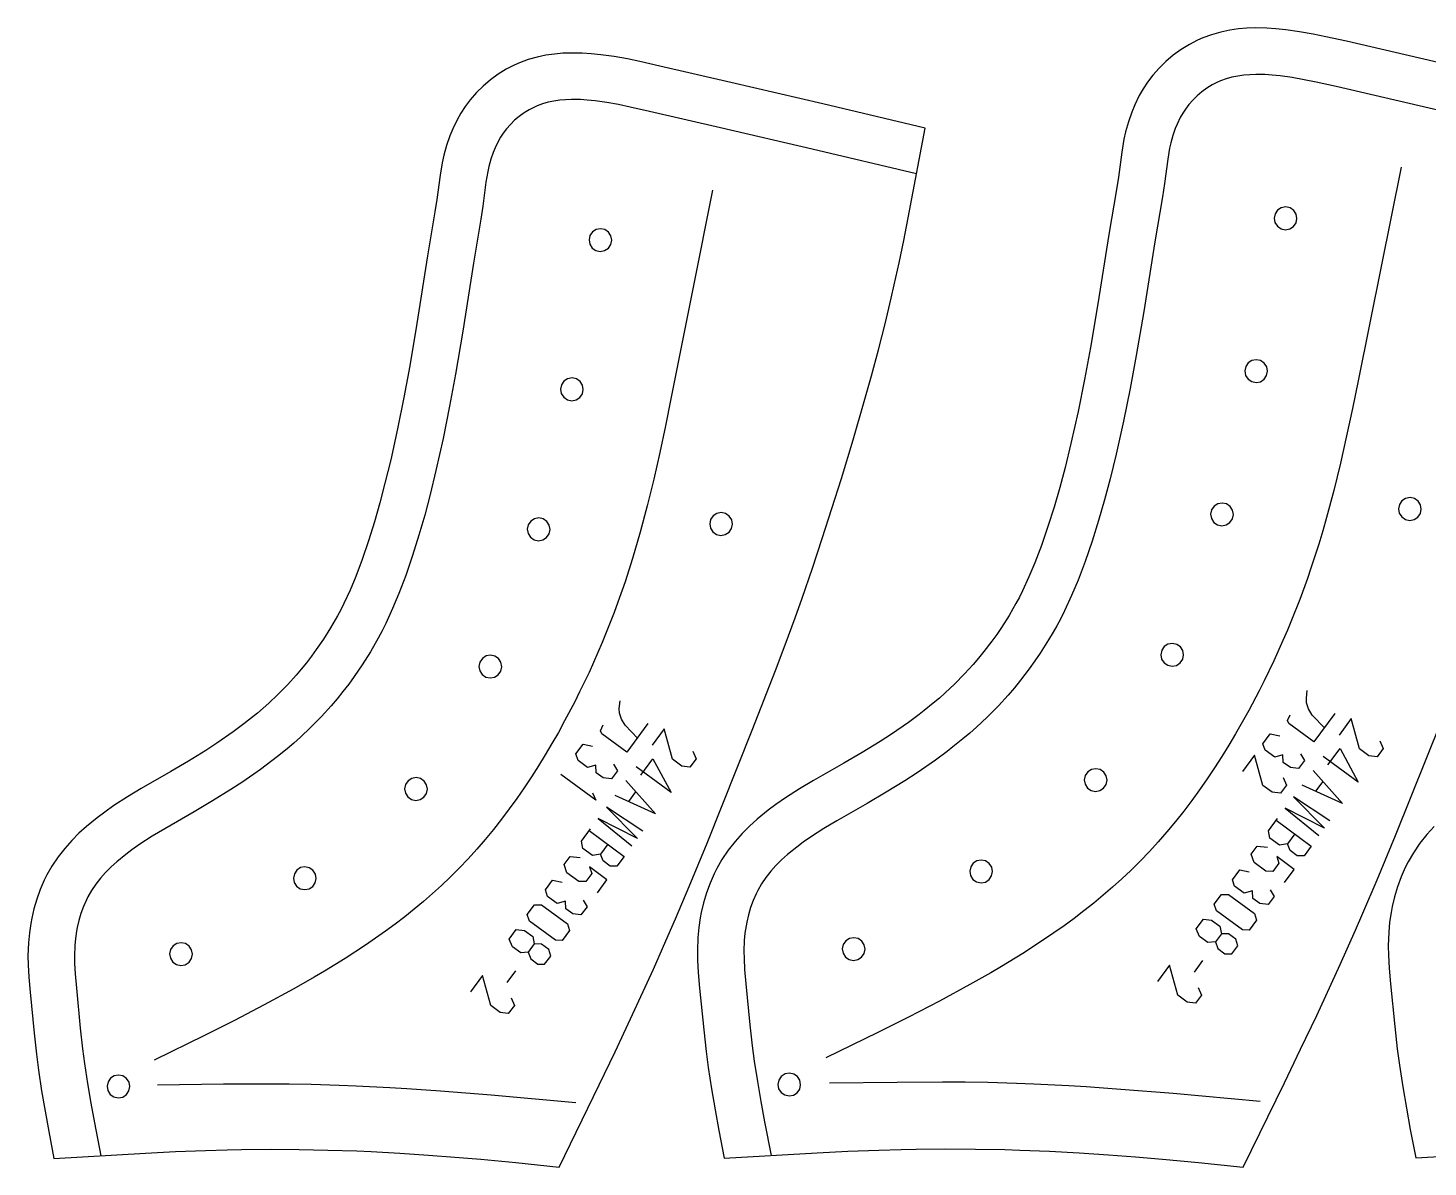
# Model space of a CAD drawing. Extents: x 870 to 2252, y -335 to 1751.
# Drawn here: x 1327.6 to 1481.3, y 1609.5 to 1734.5 of the extents above; entities that cross this region are included whole.
import ezdxf

# ---------------------------------------------------------------- set-up
doc = ezdxf.new("R2010")
doc.units = 0

msp = doc.modelspace()

# ---------------------------------------------------------------- linework, layer by layer
for points in [[(1490.699829, 1728.762817), (1480.336792, 1731.18335), (1472.308105, 1733.025269), (1470.056274, 1733.524902), (1468.642822, 1733.816162), (1467.164673, 1734.080566), (1465.639282, 1734.293701), (1464.553345, 1734.401001), (1463.565063, 1734.463135), (1462.31604, 1734.484619), (1461.391479, 1734.452515), (1460.459473, 1734.374023), (1459.499756, 1734.238403), (1458.515869, 1734.034668), (1457.512817, 1733.751221), (1456.557617, 1733.398438), (1455.972656, 1733.141235), (1455.067261, 1732.67749), (1454.16272, 1732.122192), (1453.30603, 1731.502808), (1452.499146, 1730.822144), (1451.744507, 1730.082031), (1451.051392, 1729.29126), (1450.473511, 1728.525146), (1450.00415, 1727.809937), (1449.573975, 1727.063354), (1449.071655, 1726.035889), (1448.747803, 1725.251831), (1448.380127, 1724.191528), (1448.078979, 1723.098755), (1447.894287, 1722.268677), (1447.649658, 1720.861572), (1447.285156, 1718.120117), (1447.075806, 1716.746704), (1446.251099, 1711.818359), (1445.038818, 1704.203735), (1444.224976, 1699.433105), (1443.566895, 1695.894287), (1442.853394, 1692.37854), (1442.073608, 1688.886353), (1441.431274, 1686.256836), (1440.851196, 1684.064941), (1440.229004, 1681.900146), (1439.559204, 1679.768433), (1438.834229, 1677.670288), (1438.11792, 1675.786255), (1437.4729, 1674.244019), (1436.77124, 1672.725586), (1436.42041, 1672.025879), (1436.042725, 1671.314697), (1435.712524, 1670.725586), (1435.28064, 1669.994995), (1434.447021, 1668.684448), (1433.932251, 1667.929199), (1433.397095, 1667.182739), (1432.529053, 1666.045532), (1431.950562, 1665.33374), (1431.355957, 1664.636841), (1430.411743, 1663.59668), (1429.305786, 1662.470947), (1428.283569, 1661.510254), (1427.642212, 1660.943115), (1426.976807, 1660.380127), (1425.977661, 1659.575317), (1425.425537, 1659.149048), (1424.23938, 1658.273438), (1422.376221, 1656.987305), (1421.134155, 1656.180298), (1419.176636, 1654.972412), (1417.167358, 1653.794312), (1413.81311, 1651.877197), (1412.286865, 1650.960571), (1410.756592, 1649.974976), (1409.710327, 1649.247314), (1408.860107, 1648.616211), (1407.656372, 1647.640137), (1406.817017, 1646.883423), (1406.009766, 1646.079468), (1405.227173, 1645.205444), (1404.480591, 1644.254761), (1403.789673, 1643.231079), (1403.224365, 1642.240479), (1402.922363, 1641.638428), (1402.474609, 1640.620483), (1402.083862, 1639.548096), (1401.763306, 1638.467163), (1401.517456, 1637.415283), (1401.401245, 1636.802124), (1401.246704, 1635.752808), (1401.144775, 1634.662476), (1401.094971, 1633.192993), (1401.110474, 1632.178711), (1401.182373, 1630.808716), (1401.328613, 1629.103149), (1401.784912, 1624.530884), (1402.055542, 1622.139648), (1402.286499, 1620.378418), (1402.637329, 1618.056641), (1403.027344, 1615.75647), (1403.443848, 1613.481812), (1404.031738, 1610.435303), (1414.233154, 1611.02417), (1417.610474, 1611.195923), (1420.989502, 1611.33313), (1423.459351, 1611.403442), (1425.084839, 1611.434814), (1428.336548, 1611.46228), (1431.588745, 1611.443726), (1434.840576, 1611.380005), (1436.466064, 1611.331543), (1439.716187, 1611.202148), (1442.963989, 1611.030273), (1446.208862, 1610.816895), (1449.168457, 1610.587646), (1452.12561, 1610.331421), (1456.06543, 1609.959229), (1460.987915, 1609.467896), (1465.498901, 1618.69873), (1467.28064, 1622.401001), (1469.039551, 1626.113281), (1471.621338, 1631.706543), (1473.29541, 1635.456177), (1474.115723, 1637.338257), (1475.664795, 1640.980103), (1477.67749, 1645.859009), (1482.761719, 1658.526001)], [(1426.098267, 1723.496094), (1414.837036, 1726.145264), (1404.775269, 1728.509644), (1396.979492, 1730.308716), (1394.791504, 1730.797485), (1393.415405, 1731.082764), (1391.974854, 1731.341797), (1390.486328, 1731.55127), (1389.424683, 1731.656494), (1388.45752, 1731.717285), (1387.235718, 1731.738037), (1386.328857, 1731.706543), (1385.414673, 1731.628662), (1384.472778, 1731.494629), (1383.506104, 1731.293213), (1382.52002, 1731.012939), (1381.581177, 1730.664063), (1381.003418, 1730.408081), (1380.113892, 1729.949341), (1379.225098, 1729.399902), (1378.384644, 1728.788086), (1377.59375, 1728.116333), (1376.854492, 1727.386719), (1376.17627, 1726.607788), (1375.610596, 1725.853027), (1375.150391, 1725.148071), (1374.729004, 1724.411865), (1374.238281, 1723.401733), (1373.921631, 1722.630005), (1373.56311, 1721.588745), (1373.269531, 1720.516357), (1373.089355, 1719.701172), (1372.851074, 1718.32312), (1372.496704, 1715.643555), (1372.293457, 1714.303101), (1371.492432, 1709.487793), (1370.314819, 1702.047485), (1369.524536, 1697.387451), (1368.88562, 1693.931152), (1368.192993, 1690.497314), (1367.435791, 1687.086548), (1366.812256, 1684.518921), (1366.249512, 1682.379395), (1365.645874, 1680.265869), (1364.996094, 1678.185303), (1364.292725, 1676.137451), (1363.598267, 1674.299316), (1362.973389, 1672.795898), (1362.293213, 1671.315308), (1361.953857, 1670.633911), (1361.603271, 1669.969482), (1360.836792, 1668.634033), (1360.051514, 1667.391479), (1359.275635, 1666.26001), (1358.749146, 1665.539673), (1358.196655, 1664.820557), (1357.627441, 1664.115479), (1357.052124, 1663.437012), (1356.137939, 1662.42334), (1355.067749, 1661.327148), (1354.078369, 1660.391479), (1353.458374, 1659.8396), (1352.814819, 1659.291504), (1351.847412, 1658.507324), (1351.314087, 1658.092896), (1350.165771, 1657.239624), (1348.360474, 1655.985596), (1347.157593, 1655.198975), (1345.259644, 1654.020142), (1343.310181, 1652.869995), (1340.052002, 1650.995605), (1338.566406, 1650.097778), (1337.076172, 1649.131714), (1336.056519, 1648.417725), (1335.226074, 1647.797119), (1334.051636, 1646.838257), (1333.231689, 1646.093994), (1332.443359, 1645.303711), (1331.679077, 1644.444702), (1330.949707, 1643.510254), (1330.274536, 1642.50415), (1329.721436, 1641.529541), (1329.425293, 1640.936035), (1328.987915, 1639.935425), (1328.606201, 1638.881348), (1328.293579, 1637.819458), (1328.053833, 1636.787354), (1327.94043, 1636.184692), (1327.790161, 1635.156006), (1327.690796, 1634.086182), (1327.642334, 1632.64624), (1327.657349, 1631.651733), (1327.727173, 1630.310303), (1327.869141, 1628.641846), (1328.31189, 1624.173218), (1328.574463, 1621.835083), (1328.798828, 1620.112793), (1329.139526, 1617.842773), (1329.518311, 1615.593994), (1329.922607, 1613.370239), (1330.491821, 1610.400024), (1340.544678, 1610.984863), (1343.823853, 1611.152954), (1347.104614, 1611.287109), (1349.502808, 1611.356201), (1351.080933, 1611.386841), (1354.237915, 1611.414063), (1357.39563, 1611.39624), (1360.552979, 1611.334229), (1363.709229, 1611.229004), (1365.286865, 1611.160767), (1368.440186, 1610.993042), (1371.590576, 1610.78479), (1374.464233, 1610.561035), (1377.335327, 1610.310913), (1381.1604, 1609.947632), (1385.939697, 1609.467896), (1390.320435, 1618.488403), (1392.050537, 1622.106201), (1393.758667, 1625.733398), (1396.265869, 1631.19873), (1397.891357, 1634.862305), (1398.687988, 1636.700928), (1400.192261, 1640.259766), (1402.146851, 1645.0271), (1407.084229, 1657.404541), (1409.656982, 1663.957153), (1410.727905, 1666.776855), (1411.818115, 1669.744995), (1412.588379, 1671.914795), (1413.710327, 1675.182007), (1414.796387, 1678.461792), (1415.852417, 1681.752441), (1416.883667, 1685.05188), (1418.16626, 1689.265625), (1419.402954, 1693.492432), (1420.194824, 1696.31897), (1420.955933, 1699.153442), (1421.681641, 1701.996338), (1422.367798, 1704.848755), (1422.694702, 1706.278442), (1423.224365, 1708.709961), (1423.727295, 1711.147461), (1424.368408, 1714.404297), (1426.098267, 1723.496094)], [(1489.539063, 1723.796509), (1479.186646, 1726.214966), (1471.185303, 1728.050293), (1468.98938, 1728.53772), (1467.679321, 1728.807495), (1466.362427, 1729.043091), (1465.035278, 1729.22876), (1464.143066, 1729.316895), (1463.361694, 1729.365723), (1462.360474, 1729.383057), (1461.693848, 1729.359985), (1461.031006, 1729.304077), (1460.374634, 1729.211182), (1459.727417, 1729.077515), (1459.092041, 1728.897827), (1458.46936, 1728.667725), (1458.163696, 1728.533447), (1457.567627, 1728.228027), (1456.994751, 1727.876465), (1456.448853, 1727.481689), (1455.933716, 1727.047119), (1455.452881, 1726.575562), (1455.010254, 1726.070557), (1454.64563, 1725.587036), (1454.348999, 1725.135254), (1454.079468, 1724.667603), (1453.723999, 1723.940552), (1453.518066, 1723.441528), (1453.25293, 1722.677124), (1453.029663, 1721.866821), (1452.89856, 1721.277466), (1452.691895, 1720.088257), (1452.334229, 1717.399658), (1452.111816, 1715.941528), (1451.284546, 1710.996582), (1450.071045, 1703.374023), (1449.246094, 1698.537964), (1448.573242, 1694.920898), (1447.841675, 1691.315552), (1447.039917, 1687.72522), (1446.373901, 1684.999146), (1445.767822, 1682.708374), (1445.113403, 1680.43103), (1444.402954, 1678.170776), (1443.629028, 1675.930908), (1442.855225, 1673.89563), (1442.141846, 1672.189697), (1441.366577, 1670.512329), (1440.952759, 1669.68689), (1440.519775, 1668.871582), (1440.132446, 1668.180542), (1439.628418, 1667.327759), (1438.707031, 1665.879395), (1438.112671, 1665.006836), (1437.497192, 1664.148682), (1436.535767, 1662.889526), (1435.869751, 1662.069824), (1435.184448, 1661.266846), (1434.120483, 1660.094604), (1432.872681, 1658.824341), (1431.719604, 1657.740845), (1430.979004, 1657.085938), (1430.224365, 1656.447144), (1429.13562, 1655.570313), (1428.498535, 1655.078613), (1427.203247, 1654.122192), (1425.2146, 1652.749634), (1423.863037, 1651.871338), (1421.805786, 1650.601807), (1419.72229, 1649.380615), (1416.391724, 1647.476807), (1414.981201, 1646.629639), (1413.593994, 1645.736206), (1412.686646, 1645.105225), (1411.987671, 1644.586182), (1410.972168, 1643.762817), (1410.326172, 1643.180542), (1409.712158, 1642.568848), (1409.136353, 1641.925903), (1408.60498, 1641.24939), (1408.124146, 1640.536865), (1407.721436, 1639.831055), (1407.538696, 1639.466797), (1407.209839, 1638.718872), (1406.929077, 1637.94873), (1406.695435, 1637.160645), (1406.508057, 1636.359497), (1406.431519, 1635.955566), (1406.312012, 1635.143555), (1406.236694, 1634.338501), (1406.196411, 1633.14563), (1406.208374, 1632.351074), (1406.270874, 1631.160278), (1406.406982, 1629.574341), (1406.856323, 1625.070923), (1407.118042, 1622.758057), (1407.33667, 1621.091064), (1407.673096, 1618.864014), (1408.049927, 1616.642334), (1408.456055, 1614.424072), (1409.168457, 1610.731812)], [(1425.144043, 1718.481201), (1413.669678, 1721.180542), (1403.61853, 1723.542603), (1395.849976, 1725.335327), (1393.71814, 1725.811523), (1392.446411, 1726.075073), (1391.167725, 1726.305298), (1389.87915, 1726.486328), (1389.012939, 1726.57251), (1388.253906, 1726.619995), (1387.281494, 1726.636719), (1386.634155, 1726.614014), (1385.990479, 1726.559326), (1385.353271, 1726.46875), (1384.724976, 1726.337769), (1384.108276, 1726.162476), (1383.50354, 1725.937622), (1383.206543, 1725.806152), (1382.627319, 1725.507324), (1382.070923, 1725.163452), (1381.540771, 1724.777466), (1381.040771, 1724.352783), (1380.574341, 1723.892334), (1380.14502, 1723.399292), (1379.790894, 1722.92688), (1379.502686, 1722.485229), (1379.240967, 1722.028076), (1378.895752, 1721.317505), (1378.695801, 1720.830322), (1378.438721, 1720.08374), (1378.222046, 1719.29187), (1378.094604, 1718.715942), (1377.893677, 1717.554077), (1377.546265, 1714.927124), (1377.330444, 1713.502441), (1376.526489, 1708.670532), (1375.347778, 1701.222412), (1374.546387, 1696.497437), (1373.893066, 1692.963257), (1373.182495, 1689.44043), (1372.403687, 1685.932129), (1371.756836, 1683.268433), (1371.168213, 1681.030273), (1370.532593, 1678.805176), (1369.842773, 1676.596313), (1369.091064, 1674.407593), (1368.3396, 1672.419067), (1367.646973, 1670.752197), (1366.894043, 1669.113037), (1366.492188, 1668.306396), (1366.071655, 1667.509521), (1365.206055, 1666.001221), (1364.311523, 1664.585938), (1363.438232, 1663.312622), (1362.830933, 1662.481323), (1362.203735, 1661.664917), (1361.557007, 1660.863892), (1360.891235, 1660.078857), (1359.857666, 1658.932983), (1358.646118, 1657.691895), (1357.526489, 1656.633057), (1356.807617, 1655.993042), (1356.074707, 1655.368896), (1355.017822, 1654.512207), (1354.399292, 1654.03186), (1353.142334, 1653.097656), (1351.211548, 1651.756348), (1349.89917, 1650.898071), (1347.901123, 1649.657104), (1345.877441, 1648.463135), (1342.642822, 1646.602417), (1341.273193, 1645.774658), (1339.926636, 1644.901489), (1339.046021, 1644.285278), (1338.366821, 1643.777466), (1337.380493, 1642.972168), (1336.753052, 1642.402832), (1336.156982, 1641.805176), (1335.598145, 1641.177002), (1335.08252, 1640.516357), (1334.615967, 1639.821167), (1334.224243, 1639.130859), (1334.046631, 1638.774902), (1333.727173, 1638.043823), (1333.454468, 1637.29126), (1333.227783, 1636.52124), (1333.046021, 1635.73877), (1332.971802, 1635.343994), (1332.855957, 1634.551025), (1332.782959, 1633.764648), (1332.743774, 1632.598877), (1332.755249, 1631.82251), (1332.815918, 1630.659058), (1332.947754, 1629.109497), (1333.383545, 1624.709351), (1333.637573, 1622.449341), (1333.849854, 1620.820557), (1334.17627, 1618.644653), (1334.541992, 1616.473877), (1334.936035, 1614.306519), (1335.627441, 1610.69873)], [(1478.302734, 1719.210938), (1476.116089, 1708.313965), (1473.592041, 1695.749023), (1472.971313, 1692.7323), (1472.326416, 1689.721313), (1471.644653, 1686.720581), (1470.914551, 1683.733887), (1470.123901, 1680.765381), (1469.702026, 1679.289185), (1469.26062, 1677.819214), (1468.415649, 1675.200684), (1468.019043, 1674.050537), (1467.18335, 1671.764526), (1466.291382, 1669.498047), (1465.824341, 1668.372803), (1465.343262, 1667.252808), (1464.338989, 1665.029053), (1463.279297, 1662.828369), (1462.728516, 1661.736816), (1461.585693, 1659.57251), (1460.876953, 1658.292603), (1460.148438, 1657.023071), (1459.399048, 1655.765137), (1458.628906, 1654.519775), (1457.837158, 1653.288574), (1457.023682, 1652.072632), (1456.187988, 1650.873047), (1455.329346, 1649.69104), (1454.44751, 1648.528076), (1453.542114, 1647.385254), (1452.612671, 1646.263672), (1451.658691, 1645.164917), (1450.679688, 1644.089966), (1449.675415, 1643.040161), (1448.645142, 1642.016235), (1447.658569, 1641.083984), (1446.650391, 1640.174927), (1445.621582, 1639.288452), (1444.573242, 1638.423218), (1443.506714, 1637.578979), (1442.423096, 1636.755005), (1441.32373, 1635.949951), (1440.209473, 1635.163452), (1439.082031, 1634.394531), (1436.791016, 1632.90625), (1434.460571, 1631.479004), (1433.283569, 1630.786255), (1430.99231, 1629.483276), (1427.645752, 1627.670288), (1424.269531, 1625.925903), (1420.871704, 1624.231689), (1415.182739, 1621.46814)], [(1402.759766, 1716.698975), (1400.635742, 1706.051514), (1398.184326, 1693.774536), (1397.581543, 1690.827026), (1396.955078, 1687.885254), (1396.293091, 1684.953247), (1395.583862, 1682.03479), (1394.815918, 1679.134033), (1393.977417, 1676.254761), (1393.156738, 1673.696411), (1392.372803, 1671.453979), (1391.960327, 1670.3396), (1391.534058, 1669.230103), (1390.640625, 1667.025879), (1390.173462, 1665.931519), (1389.198364, 1663.758423), (1388.169189, 1661.607788), (1387.634155, 1660.540894), (1386.524048, 1658.425171), (1385.836548, 1657.175293), (1385.129517, 1655.935547), (1384.402466, 1654.706787), (1383.655029, 1653.490601), (1382.886719, 1652.28772), (1382.097046, 1651.099976), (1381.285767, 1649.927734), (1380.452148, 1648.772949), (1379.595947, 1647.636353), (1378.716675, 1646.519287), (1377.813843, 1645.423096), (1376.887207, 1644.348999), (1375.935913, 1643.297729), (1374.959961, 1642.27124), (1373.958374, 1641.27002), (1373.001221, 1640.359619), (1372.022827, 1639.472168), (1371.024292, 1638.606201), (1370.006836, 1637.76123), (1368.971558, 1636.936523), (1367.919678, 1636.131226), (1366.852173, 1635.344604), (1365.770264, 1634.575928), (1364.675415, 1633.824341), (1362.450439, 1632.369385), (1360.18689, 1630.973755), (1359.043457, 1630.296265), (1356.818359, 1629.022461), (1353.569458, 1627.250854), (1350.291382, 1625.546387), (1346.991943, 1623.890625), (1341.467651, 1621.189697)], [(1466.872681, 1713.57312), (1466.783691, 1714.052734), (1466.518066, 1714.461548), (1466.116089, 1714.737793), (1465.639038, 1714.839355), (1465.159546, 1714.750244), (1464.750488, 1714.484619), (1464.474365, 1714.082764), (1464.372925, 1713.605591), (1464.461792, 1713.125854), (1464.727417, 1712.717041), (1465.129517, 1712.440918), (1465.606567, 1712.339355), (1466.08606, 1712.428345), (1466.495117, 1712.69397), (1466.771362, 1713.095947), (1466.872681, 1713.57312)], [(1391.69812, 1711.188965), (1391.609009, 1711.668457), (1391.343384, 1712.077515), (1390.941406, 1712.35376), (1390.464355, 1712.454956), (1389.984863, 1712.366211), (1389.575806, 1712.10022), (1389.299683, 1711.698364), (1389.198242, 1711.221313), (1389.287109, 1710.741821), (1389.552979, 1710.332764), (1389.954834, 1710.056519), (1390.431885, 1709.955322), (1390.911499, 1710.044189), (1391.320435, 1710.309937), (1391.59668, 1710.711792), (1391.69812, 1711.188965)], [(1463.650024, 1696.807007), (1463.561035, 1697.286499), (1463.29541, 1697.695557), (1462.893433, 1697.971802), (1462.416382, 1698.07312), (1461.93689, 1697.984375), (1461.527832, 1697.718506), (1461.251587, 1697.316528), (1461.150269, 1696.839478), (1461.239136, 1696.359985), (1461.504761, 1695.950928), (1461.90686, 1695.674683), (1462.383911, 1695.573364), (1462.863403, 1695.662354), (1463.272461, 1695.928101), (1463.548706, 1696.329956), (1463.650024, 1696.807007)], [(1388.567749, 1694.806519), (1388.47876, 1695.286255), (1388.213135, 1695.695068), (1387.811279, 1695.971313), (1387.333984, 1696.072754), (1386.854492, 1695.983765), (1386.445435, 1695.71814), (1386.169312, 1695.31604), (1386.067993, 1694.838989), (1386.15686, 1694.359497), (1386.422607, 1693.950439), (1386.824463, 1693.674316), (1387.301514, 1693.572876), (1387.78125, 1693.661865), (1388.190186, 1693.92749), (1388.466431, 1694.329468), (1388.567749, 1694.806519)], [(1459.900635, 1681.081543), (1459.811646, 1681.561035), (1459.545898, 1681.970093), (1459.144043, 1682.246216), (1458.66687, 1682.347656), (1458.187256, 1682.258667), (1457.778442, 1681.993042), (1457.502197, 1681.591064), (1457.400757, 1681.114014), (1457.489624, 1680.634277), (1457.755493, 1680.225464), (1458.157349, 1679.949219), (1458.634521, 1679.847778), (1459.114014, 1679.93689), (1459.522949, 1680.202515), (1459.799194, 1680.604492), (1459.900635, 1681.081543)], [(1480.515869, 1681.677002), (1480.427002, 1682.156494), (1480.161255, 1682.565552), (1479.759399, 1682.841675), (1479.282349, 1682.943115), (1478.802612, 1682.854126), (1478.393677, 1682.588379), (1478.117432, 1682.186523), (1478.016113, 1681.709351), (1478.105103, 1681.229858), (1478.370728, 1680.820923), (1478.772583, 1680.544678), (1479.249756, 1680.443237), (1479.72937, 1680.532104), (1480.138306, 1680.797974), (1480.414551, 1681.199951), (1480.515869, 1681.677002)], [(1384.926025, 1679.440918), (1384.837158, 1679.92041), (1384.571411, 1680.329346), (1384.169556, 1680.605591), (1383.692261, 1680.707031), (1383.212769, 1680.618042), (1382.803833, 1680.352417), (1382.527588, 1679.950439), (1382.42627, 1679.473389), (1382.515137, 1678.993652), (1382.780884, 1678.584839), (1383.182739, 1678.308594), (1383.659912, 1678.207153), (1384.139526, 1678.296265), (1384.548462, 1678.56189), (1384.824707, 1678.963745), (1384.926025, 1679.440918)], [(1404.941895, 1680.024292), (1404.852905, 1680.503906), (1404.58728, 1680.912964), (1404.185303, 1681.188965), (1403.708252, 1681.290405), (1403.22876, 1681.201538), (1402.819702, 1680.935913), (1402.543457, 1680.533813), (1402.442139, 1680.056885), (1402.531006, 1679.577148), (1402.796631, 1679.168213), (1403.19873, 1678.891968), (1403.675781, 1678.790527), (1404.155273, 1678.879639), (1404.564331, 1679.145264), (1404.840454, 1679.547119), (1404.941895, 1680.024292)], [(1454.439087, 1665.669312), (1454.350098, 1666.148926), (1454.084351, 1666.557739), (1453.682495, 1666.833984), (1453.205322, 1666.935425), (1452.725708, 1666.846558), (1452.316895, 1666.580688), (1452.040649, 1666.178833), (1451.939209, 1665.70166), (1452.028076, 1665.222168), (1452.293823, 1664.813232), (1452.695801, 1664.536987), (1453.172974, 1664.435547), (1453.652466, 1664.524536), (1454.061401, 1664.790283), (1454.337646, 1665.192139), (1454.439087, 1665.669312)], [(1379.621948, 1664.381226), (1379.533081, 1664.860718), (1379.267456, 1665.269653), (1378.865479, 1665.545898), (1378.388428, 1665.647339), (1377.908936, 1665.55835), (1377.499756, 1665.292725), (1377.223511, 1664.890747), (1377.122314, 1664.413696), (1377.211182, 1663.934082), (1377.476807, 1663.525146), (1377.878906, 1663.248901), (1378.355957, 1663.147461), (1378.835449, 1663.236572), (1379.244507, 1663.502197), (1379.520752, 1663.904053), (1379.621948, 1664.381226)], [(1394.551392, 1656.496094), (1393.174072, 1657.945801), (1392.756836, 1658.633423), (1392.532593, 1659.28772), (1392.519653, 1659.786499), (1392.608521, 1660.644775)], [(1469.93689, 1657.625732), (1468.559448, 1659.075439), (1468.142456, 1659.763062), (1467.918091, 1660.41748), (1467.905151, 1660.91626), (1467.994019, 1661.774536)], [(1471.034302, 1659.262573), (1468.724487, 1656.12793), (1465.977295, 1658.1521), (1465.834473, 1658.474609), (1466.144043, 1659.116211)], [(1395.648682, 1658.132935), (1393.338989, 1654.998291), (1390.591675, 1657.022461), (1390.448975, 1657.345093), (1390.758545, 1657.986572)], [(1400.576416, 1655.099976), (1400.937988, 1654.262939), (1400.276123, 1653.364746), (1399.382568, 1653.479614), (1398.361206, 1654.2323), (1397.436279, 1657.549683), (1396.112671, 1655.753418)], [(1475.961792, 1656.229614), (1476.323364, 1655.392578), (1475.661743, 1654.494507), (1474.768066, 1654.609375), (1473.746704, 1655.361938), (1472.821655, 1658.679321), (1471.498047, 1656.882935)], [(1467.270752, 1654.818726), (1467.710083, 1654.087402), (1467.048462, 1653.189331), (1466.154785, 1653.304321), (1465.380005, 1653.875244), (1465.33374, 1654.69751), (1464.434692, 1654.435913), (1463.37793, 1655.214478), (1463.144287, 1655.930176), (1463.935913, 1657.004395), (1464.983276, 1656.803223)], [(1391.885254, 1653.688965), (1392.324707, 1652.957764), (1391.662964, 1652.059692), (1390.769287, 1652.174683), (1389.994507, 1652.745605), (1389.94812, 1653.567749), (1389.049072, 1653.306152), (1387.992432, 1654.084839), (1387.758911, 1654.800415), (1388.550415, 1655.874634), (1389.597778, 1655.673584)], [(1465.355591, 1652.219482), (1465.717041, 1651.382446), (1465.055298, 1650.484375), (1464.161743, 1650.599365), (1463.140259, 1651.351807), (1462.215332, 1654.669189), (1460.891724, 1652.872925)], [(1470.279785, 1653.606934), (1471.603394, 1655.403442), (1473.603516, 1651.701416), (1469.764526, 1654.530273)], [(1394.894287, 1652.477295), (1396.217896, 1654.273682), (1398.21814, 1650.571655), (1394.379028, 1653.400635)], [(1446.039551, 1651.920288), (1445.950439, 1652.399658), (1445.684814, 1652.808716), (1445.282837, 1653.084961), (1444.805786, 1653.186401), (1444.326172, 1653.097412), (1443.917114, 1652.831665), (1443.641113, 1652.429688), (1443.539673, 1651.952637), (1443.62854, 1651.473145), (1443.894287, 1651.063965), (1444.296265, 1650.787964), (1444.773193, 1650.686523), (1445.25293, 1650.775391), (1445.661865, 1651.04126), (1445.93811, 1651.443115), (1446.039551, 1651.920288)], [(1468.640747, 1653.005127), (1471.882935, 1649.366211)], [(1371.465576, 1650.946411), (1371.376709, 1651.425903), (1371.111084, 1651.834839), (1370.708984, 1652.111084), (1370.232056, 1652.212402), (1369.752441, 1652.123535), (1369.343384, 1651.857788), (1369.067261, 1651.455933), (1368.965942, 1650.97876), (1369.05481, 1650.499146), (1369.320435, 1650.090332), (1369.722412, 1649.813965), (1370.199463, 1649.712646), (1370.679077, 1649.801514), (1371.088135, 1650.067261), (1371.36438, 1650.469238), (1371.465576, 1650.946411)], [(1389.567749, 1650.543823), (1389.942261, 1649.724487), (1386.103149, 1652.553223)], [(1393.255249, 1651.875488), (1396.497437, 1648.236572)], [(1471.882935, 1649.366211), (1467.447021, 1651.38501)], [(1469.70105, 1651.789063), (1468.909668, 1650.714844)], [(1396.497437, 1648.236572), (1392.061401, 1650.255249)], [(1394.315552, 1650.659302), (1393.524048, 1649.585083)], [(1470.486816, 1647.471191), (1466.505005, 1650.106323), (1469.889771, 1646.661255), (1465.583618, 1648.856079), (1469.292969, 1645.851196)], [(1395.101196, 1646.341553), (1391.119385, 1648.976685), (1394.504395, 1645.531494), (1390.19812, 1647.726318), (1393.907471, 1644.721558)], [(1464.602661, 1647.524658), (1468.44165, 1644.695923), (1467.650269, 1643.621582), (1466.897583, 1643.632813), (1466.122803, 1644.203735), (1465.853882, 1644.945313), (1464.971558, 1644.780273), (1463.914917, 1645.558716), (1463.746216, 1646.362305), (1464.745239, 1647.718384)], [(1481.9198, 1646.854614), (1481.118896, 1645.965698), (1480.355103, 1644.998657), (1479.648438, 1643.95752), (1479.070923, 1642.950928), (1478.762939, 1642.340576), (1478.305176, 1641.305298), (1477.905151, 1640.214478), (1477.577026, 1639.11438), (1477.324829, 1638.042969), (1477.205688, 1637.419312), (1477.047119, 1636.349487), (1476.942627, 1635.238525), (1476.891479, 1633.73999), (1476.907471, 1632.705688), (1476.981323, 1631.307129), (1477.131958, 1629.564697), (1477.601807, 1624.888916), (1477.880493, 1622.444214), (1478.11792, 1620.644287), (1478.478882, 1618.270874), (1478.880249, 1615.919312), (1479.308838, 1613.593384), (1479.915283, 1610.470459), (1490.265259, 1611.063599)], [(1389.217163, 1646.39502), (1393.056274, 1643.566162), (1392.264648, 1642.491821), (1391.511963, 1642.503052), (1390.737183, 1643.073975), (1390.468384, 1643.815552), (1389.58606, 1643.650635), (1388.529297, 1644.429077), (1388.360718, 1645.232666), (1389.359863, 1646.588745)], [(1466.645386, 1646.019287), (1465.853882, 1644.945313)], [(1391.26001, 1644.889648), (1390.468384, 1643.815552)], [(1465.501343, 1640.705322), (1466.55249, 1642.131836), (1464.650391, 1643.533081), (1464.884033, 1642.817627), (1464.22229, 1641.919434), (1463.469604, 1641.930542), (1462.166382, 1642.890869), (1461.856812, 1643.798218), (1462.518677, 1644.696411), (1463.630859, 1644.583374)], [(1359.265625, 1641.148438), (1359.176636, 1641.628052), (1358.911011, 1642.036987), (1358.509033, 1642.313232), (1358.031982, 1642.414673), (1357.55249, 1642.325562), (1357.143433, 1642.059937), (1356.867188, 1641.658081), (1356.765869, 1641.180908), (1356.854858, 1640.701416), (1357.120483, 1640.29248), (1357.522461, 1640.016235), (1357.999512, 1639.914795), (1358.479004, 1640.003662), (1358.888062, 1640.269531), (1359.164307, 1640.671387), (1359.265625, 1641.148438)], [(1390.115967, 1639.575562), (1391.16687, 1641.002197), (1389.265015, 1642.403442), (1389.498535, 1641.687988), (1388.836792, 1640.789795), (1388.084229, 1640.800903), (1386.780884, 1641.76123), (1386.471436, 1642.668579), (1387.133057, 1643.56665), (1388.245483, 1643.453613)], [(1433.474854, 1641.893677), (1433.385864, 1642.373413), (1433.120117, 1642.782349), (1432.718262, 1643.058594), (1432.241089, 1643.159912), (1431.761475, 1643.070923), (1431.352661, 1642.805298), (1431.076416, 1642.403442), (1430.974976, 1641.92627), (1431.063843, 1641.446655), (1431.329712, 1641.037598), (1431.731567, 1640.761475), (1432.20874, 1640.660156), (1432.688232, 1640.749023), (1433.097168, 1641.014648), (1433.373413, 1641.416626), (1433.474854, 1641.893677)], [(1388.539795, 1638.76416), (1388.979248, 1638.032959), (1388.317261, 1637.134766), (1387.423828, 1637.249634), (1386.649048, 1637.820557), (1386.602661, 1638.642822), (1385.703613, 1638.381348), (1384.646973, 1639.159912), (1384.413452, 1639.875488), (1385.204956, 1640.949829), (1386.252319, 1640.748657)], [(1463.925293, 1639.893921), (1464.364624, 1639.162598), (1463.702881, 1638.264282), (1462.809326, 1638.379395), (1462.034546, 1638.950317), (1461.988037, 1639.772461), (1461.088989, 1639.511108), (1460.032471, 1640.289673), (1459.798828, 1641.005127), (1460.590454, 1642.079346), (1461.637817, 1641.878418)], [(1457.805786, 1638.300171), (1458.59729, 1639.37439), (1459.362915, 1639.380859), (1462.215698, 1637.278687), (1462.436401, 1636.545532), (1461.644775, 1635.471313), (1460.892334, 1635.482422), (1458.039307, 1637.584595), (1457.805786, 1638.300171)], [(1382.420288, 1637.17041), (1383.21167, 1638.244629), (1383.977295, 1638.251221), (1386.830322, 1636.149048), (1387.050903, 1635.415894), (1386.259399, 1634.341675), (1385.506714, 1634.352783), (1382.653931, 1636.454956), (1382.420288, 1637.17041)], [(1457.920288, 1634.178101), (1458.189209, 1633.436523), (1458.963989, 1632.865601), (1459.716675, 1632.85437), (1460.378418, 1633.752563), (1460.157837, 1634.485718), (1459.382935, 1635.056641), (1458.582153, 1635.076172), (1457.920288, 1634.178101), (1457.102783, 1634.101074), (1456.187012, 1634.775757), (1455.812622, 1635.595093), (1456.604126, 1636.669312), (1457.51062, 1636.572144), (1458.426392, 1635.897339), (1458.582153, 1635.076172)], [(1382.53479, 1633.048218), (1382.803711, 1632.306885), (1383.578369, 1631.735962), (1384.331055, 1631.724609), (1384.99292, 1632.622925), (1384.772339, 1633.356079), (1383.997437, 1633.927002), (1383.196533, 1633.946533), (1382.53479, 1633.048218), (1381.717285, 1632.971313), (1380.801514, 1633.64624), (1380.427124, 1634.465454), (1381.21875, 1635.539673), (1382.125122, 1635.442505), (1383.040894, 1634.767578), (1383.196533, 1633.946533)], [(1419.489136, 1633.370239), (1419.400269, 1633.849854), (1419.134644, 1634.258667), (1418.732666, 1634.534912), (1418.255615, 1634.636353), (1417.776123, 1634.547485), (1417.366943, 1634.281738), (1417.090698, 1633.879639), (1416.98938, 1633.402588), (1417.078369, 1632.923096), (1417.343994, 1632.514038), (1417.746094, 1632.237915), (1418.223145, 1632.136475), (1418.702637, 1632.225464), (1419.111694, 1632.491211), (1419.387817, 1632.893066), (1419.489136, 1633.370239)], [(1345.686279, 1632.81897), (1345.597168, 1633.298584), (1345.331543, 1633.70752), (1344.929443, 1633.983765), (1344.452515, 1634.085083), (1343.9729, 1633.996216), (1343.563843, 1633.730591), (1343.287842, 1633.328613), (1343.186401, 1632.851563), (1343.275269, 1632.371826), (1343.541016, 1631.962891), (1343.942993, 1631.686646), (1344.419922, 1631.585327), (1344.899658, 1631.674316), (1345.308594, 1631.939941), (1345.584839, 1632.341797), (1345.686279, 1632.81897)], [(1456.030762, 1629.179443), (1456.392212, 1628.342407), (1455.730469, 1627.444336), (1454.836792, 1627.559326), (1453.81543, 1628.312012), (1452.890381, 1631.629395), (1451.566895, 1629.832886)], [(1456.516724, 1632.12561), (1455.58252, 1630.857422)], [(1380.645142, 1628.049805), (1381.006714, 1627.212891), (1380.344849, 1626.314819), (1379.451416, 1626.429688), (1378.429932, 1627.182251), (1377.504761, 1630.499634), (1376.181396, 1628.703247)], [(1381.131226, 1630.99585), (1380.197021, 1629.727783)], [(1338.819702, 1618.294312), (1338.730591, 1618.773926), (1338.464966, 1619.182739), (1338.062988, 1619.458984), (1337.585938, 1619.560425), (1337.106323, 1619.471558), (1336.697266, 1619.205688), (1336.421265, 1618.803833), (1336.319824, 1618.326782), (1336.408691, 1617.847168), (1336.674316, 1617.438232), (1337.076416, 1617.161987), (1337.553467, 1617.060547), (1338.032959, 1617.149658), (1338.442017, 1617.415283), (1338.718262, 1617.817139), (1338.819702, 1618.294312)], [(1412.418091, 1618.505615), (1412.329224, 1618.985107), (1412.063599, 1619.394165), (1411.661499, 1619.67041), (1411.184448, 1619.771729), (1410.704956, 1619.682739), (1410.295898, 1619.417114), (1410.019775, 1619.015137), (1409.918457, 1618.538086), (1410.007324, 1618.058594), (1410.272949, 1617.649536), (1410.674927, 1617.373413), (1411.151978, 1617.271973), (1411.631592, 1617.360962), (1412.040649, 1617.626587), (1412.316895, 1618.028564), (1412.418091, 1618.505615)], [(1341.847168, 1618.47522), (1349.078735, 1618.580566), (1353.897949, 1618.601074), (1356.306641, 1618.585327), (1358.714844, 1618.547485), (1361.775391, 1618.461182), (1363.632202, 1618.388428), (1367.343872, 1618.200317), (1369.199219, 1618.087524), (1372.908569, 1617.829834), (1378.470459, 1617.379517), (1387.736816, 1616.533203)], [(1415.573853, 1618.690063), (1423.021973, 1618.797119), (1427.985596, 1618.817749), (1430.466553, 1618.801514), (1432.946655, 1618.762451), (1436.099243, 1618.674194), (1438.011353, 1618.599365), (1441.834351, 1618.406494), (1443.745117, 1618.290894), (1447.565552, 1618.026855), (1453.294189, 1617.565552), (1462.838379, 1616.69873)]]:
    msp.add_lwpolyline(points)

doc.saveas('drawing.dxf')
